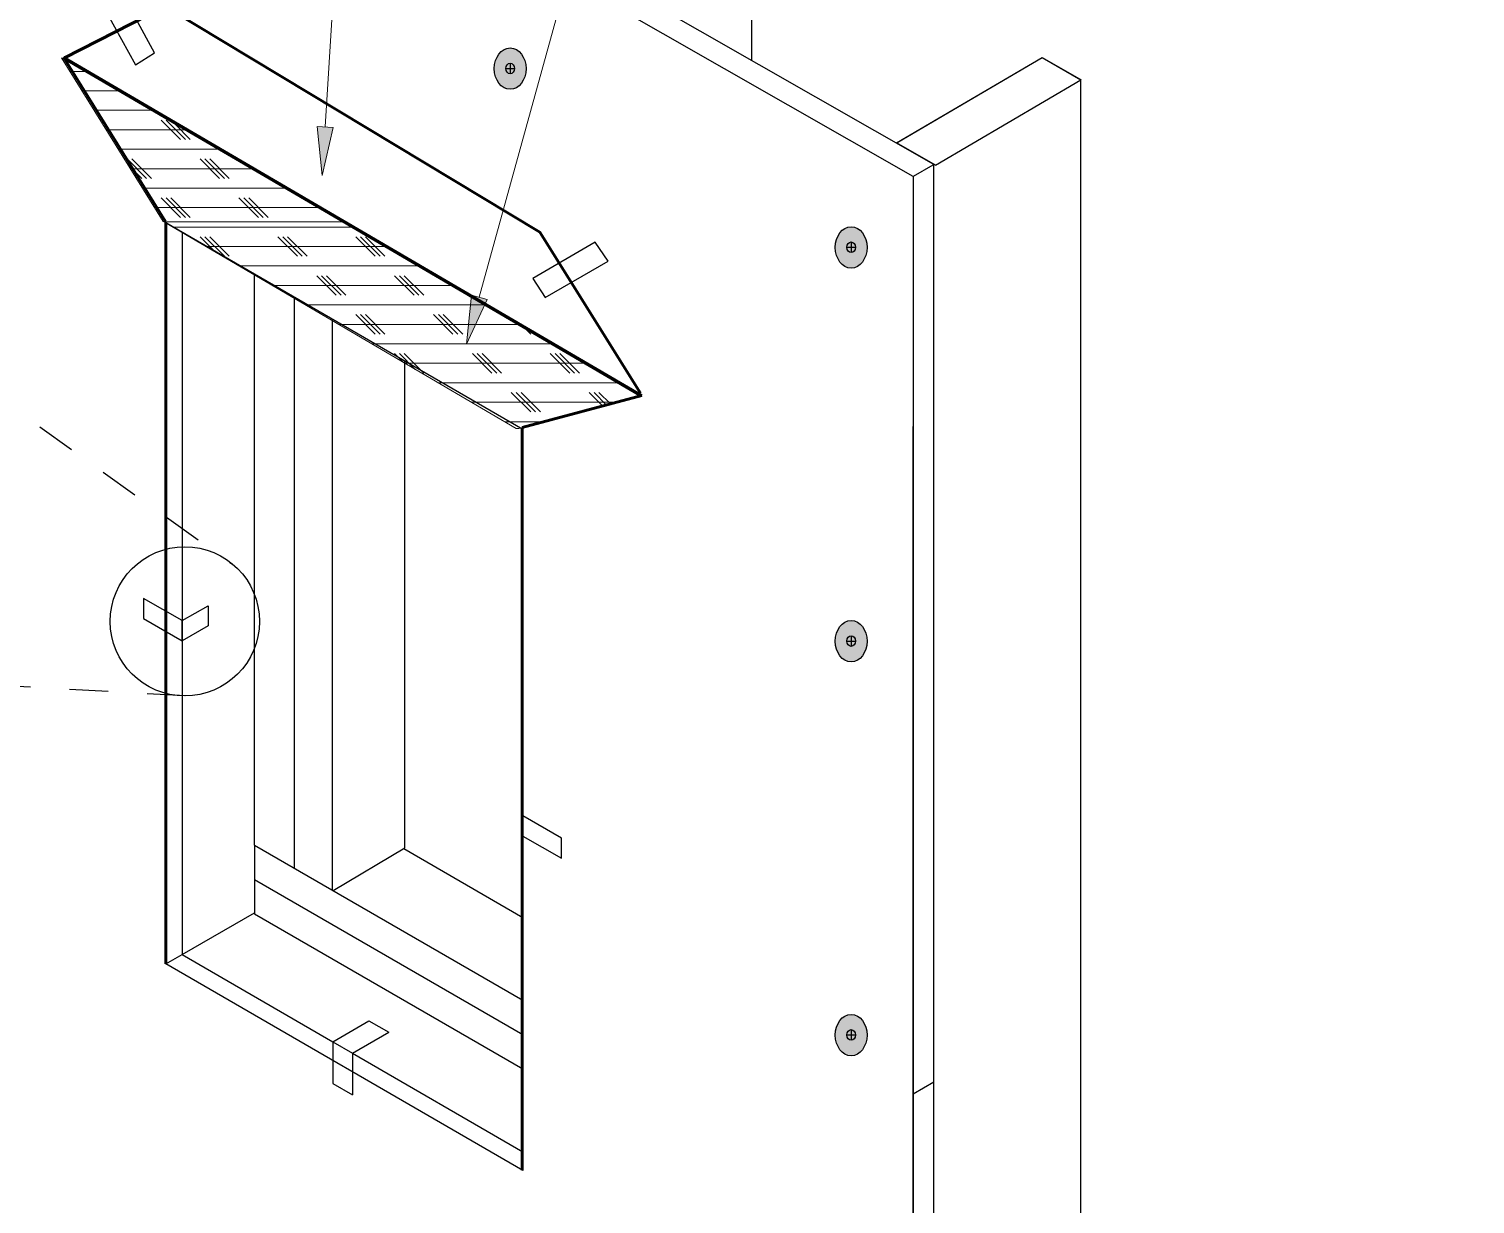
# Model space of a CAD drawing. Header units: inches. Extents: x -22 to 84, y -21 to 19.
# Drawn here: x -12.641 to -7.995, y -2.365 to 1.408 of the extents above; entities that cross this region are included whole.
import ezdxf

# ---------------------------------------------------------------- set-up
doc = ezdxf.new("R2010")
doc.units = ezdxf.units.IN
doc.header["$MEASUREMENT"] = 0
doc.linetypes.add('AI-Linetype-14', pattern=[0.25, 0.125, -0.125])
doc.linetypes.add('AI-Linetype-15', pattern=[0.25, 0.125, -0.125])
for name, color, linetype, lineweight in [('.ATI-HATCH', 7, 'Continuous', 0), ('.ATI-TEXT', 7, 'Continuous', 0), ('G-ANNO-TTLB', 7, 'Continuous', 0), ('TYVEK', 7, 'Continuous', 0)]:
    doc.layers.add(name, color=color, linetype=linetype, lineweight=lineweight)

# ---------------------------------------------------------------- blocks, each defined once
blk = doc.blocks.new('Block_287')
at = {"layer": '.ATI-HATCH'}
for points, knots in [([(-12.5365, 1.3156), (-12.5365, 1.3156), (-12.209, 0.7896), (-12.209, 0.7896), (-12.209, 0.7896), (-12.207, 0.7885), (-12.207, 0.7885), (-12.207, 0.7885), (-11.6348, 0.7885), (-11.6348, 0.7885), (-11.6348, 0.7885), (-12.5365, 1.3156), (-12.5365, 1.3156)], [0, 0, 0, 0, 1, 1, 1, 2, 2, 2, 3, 3, 3, 4, 4, 4, 4]), ([(-11.6348, 0.7885), (-11.6348, 0.7885), (-12.1998, 0.7885), (-12.1998, 0.7885), (-12.1998, 0.7885), (-12.1998, 0.7842), (-12.1998, 0.7842), (-12.1998, 0.7842), (-11.0749, 0.125), (-11.0749, 0.125), (-11.0749, 0.125), (-11.0669, 0.125), (-11.0669, 0.125), (-11.0669, 0.125), (-10.6784, 0.2294), (-10.6784, 0.2294), (-10.6784, 0.2294), (-11.6348, 0.7885), (-11.6348, 0.7885)], [0, 0, 0, 0, 1, 1, 1, 2, 2, 2, 3, 3, 3, 4, 4, 4, 5, 5, 5, 6, 6, 6, 6])]:
    blk.add_open_spline(points, degree=3, knots=knots, dxfattribs=at)
at = {"layer": '.ATI-HATCH', "color": 243, "lineweight": 0, "true_color": 0xcc667f}
for points in [[(-12.5095, 1.2722), (-12.5095, 1.2722), (-12.4622, 1.2722), (-12.4622, 1.2722)], [(-12.4706, 1.2097), (-12.4706, 1.2097), (-12.3553, 1.2097), (-12.3553, 1.2097)], [(-12.4316, 1.1472), (-12.4316, 1.1472), (-12.2484, 1.1472), (-12.2484, 1.1472)], [(-12.1534, 1.0534), (-12.1534, 1.0534), (-12.2159, 1.1159), (-12.2159, 1.1159)], [(-12.1378, 1.0534), (-12.1378, 1.0534), (-12.2003, 1.1159), (-12.2003, 1.1159)], [(-12.3927, 1.0847), (-12.3927, 1.0847), (-12.1415, 1.0847), (-12.1415, 1.0847)], [(-12.1222, 1.0534), (-12.1222, 1.0534), (-12.1702, 1.1014), (-12.1702, 1.1014)], [(-12.3722, 1.0534), (-12.3722, 1.0534), (-12.3751, 1.0563), (-12.3751, 1.0563)], [(-12.3538, 1.0222), (-12.3538, 1.0222), (-12.0346, 1.0222), (-12.0346, 1.0222)], [(-12.2628, 0.9284), (-12.2628, 0.9284), (-12.3253, 0.9909), (-12.3253, 0.9909)], [(-12.2472, 0.9284), (-12.2472, 0.9284), (-12.3097, 0.9909), (-12.3097, 0.9909)], [(-12.0284, 0.9284), (-12.0284, 0.9284), (-12.0909, 0.9909), (-12.0909, 0.9909)], [(-12.0128, 0.9284), (-12.0128, 0.9284), (-12.0753, 0.9909), (-12.0753, 0.9909)], [(-11.9972, 0.9284), (-11.9972, 0.9284), (-12.0597, 0.9909), (-12.0597, 0.9909)], [(-12.2784, 0.9284), (-12.2784, 0.9284), (-12.3235, 0.9735), (-12.3235, 0.9735)], [(-12.3149, 0.9597), (-12.3149, 0.9597), (-11.9277, 0.9597), (-11.9277, 0.9597)], [(-12.2759, 0.8972), (-12.2759, 0.8972), (-11.8207, 0.8972), (-11.8207, 0.8972)], [(-12.1534, 0.8034), (-12.1534, 0.8034), (-12.2159, 0.8659), (-12.2159, 0.8659)], [(-12.1378, 0.8034), (-12.1378, 0.8034), (-12.2003, 0.8659), (-12.2003, 0.8659)], [(-12.1222, 0.8034), (-12.1222, 0.8034), (-12.1847, 0.8659), (-12.1847, 0.8659)], [(-11.9034, 0.8034), (-11.9034, 0.8034), (-11.9659, 0.8659), (-11.9659, 0.8659)], [(-11.8878, 0.8034), (-11.8878, 0.8034), (-11.9503, 0.8659), (-11.9503, 0.8659)], [(-11.8722, 0.8034), (-11.8722, 0.8034), (-11.9347, 0.8659), (-11.9347, 0.8659)], [(-12.237, 0.8347), (-12.237, 0.8347), (-11.7138, 0.8347), (-11.7138, 0.8347)], [(-12.1792, 0.7722), (-12.1792, 0.7722), (-11.6069, 0.7722), (-11.6069, 0.7722)], [(-12.0414, 0.6914), (-12.0414, 0.6914), (-12.0909, 0.7409), (-12.0909, 0.7409)], [(-12.0128, 0.6784), (-12.0128, 0.6784), (-12.0753, 0.7409), (-12.0753, 0.7409)], [(-12.0726, 0.7097), (-12.0726, 0.7097), (-11.5, 0.7097), (-11.5, 0.7097)], [(-11.9972, 0.6784), (-11.9972, 0.6784), (-12.0597, 0.7409), (-12.0597, 0.7409)], [(-11.7784, 0.6784), (-11.7784, 0.6784), (-11.8409, 0.7409), (-11.8409, 0.7409)], [(-11.7628, 0.6784), (-11.7628, 0.6784), (-11.8253, 0.7409), (-11.8253, 0.7409)], [(-11.7472, 0.6784), (-11.7472, 0.6784), (-11.8097, 0.7409), (-11.8097, 0.7409)], [(-11.5284, 0.6784), (-11.5284, 0.6784), (-11.5909, 0.7409), (-11.5909, 0.7409)], [(-11.5128, 0.6784), (-11.5128, 0.6784), (-11.5753, 0.7409), (-11.5753, 0.7409)], [(-11.4972, 0.6784), (-11.4972, 0.6784), (-11.5597, 0.7409), (-11.5597, 0.7409)], [(-11.9659, 0.6472), (-11.9659, 0.6472), (-11.3931, 0.6472), (-11.3931, 0.6472)], [(-11.6534, 0.5534), (-11.6534, 0.5534), (-11.7159, 0.6159), (-11.7159, 0.6159)], [(-11.6378, 0.5534), (-11.6378, 0.5534), (-11.7003, 0.6159), (-11.7003, 0.6159)], [(-11.6222, 0.5534), (-11.6222, 0.5534), (-11.6847, 0.6159), (-11.6847, 0.6159)], [(-11.4034, 0.5534), (-11.4034, 0.5534), (-11.4659, 0.6159), (-11.4659, 0.6159)], [(-11.3878, 0.5534), (-11.3878, 0.5534), (-11.4503, 0.6159), (-11.4503, 0.6159)], [(-11.3722, 0.5534), (-11.3722, 0.5534), (-11.4347, 0.6159), (-11.4347, 0.6159)], [(-11.8593, 0.5847), (-11.8593, 0.5847), (-11.2861, 0.5847), (-11.2861, 0.5847)], [(-11.7526, 0.5222), (-11.7526, 0.5222), (-11.1792, 0.5222), (-11.1792, 0.5222)], [(-11.5284, 0.4284), (-11.5284, 0.4284), (-11.5909, 0.4909), (-11.5909, 0.4909)], [(-11.5128, 0.4284), (-11.5128, 0.4284), (-11.5753, 0.4909), (-11.5753, 0.4909)], [(-11.4972, 0.4284), (-11.4972, 0.4284), (-11.5597, 0.4909), (-11.5597, 0.4909)], [(-11.2784, 0.4284), (-11.2784, 0.4284), (-11.3409, 0.4909), (-11.3409, 0.4909)], [(-11.2628, 0.4284), (-11.2628, 0.4284), (-11.3253, 0.4909), (-11.3253, 0.4909)], [(-11.2472, 0.4284), (-11.2472, 0.4284), (-11.3097, 0.4909), (-11.3097, 0.4909)], [(-11.646, 0.4597), (-11.646, 0.4597), (-11.0723, 0.4597), (-11.0723, 0.4597)], [(-11.0284, 0.4284), (-11.0284, 0.4284), (-11.0419, 0.4419), (-11.0419, 0.4419)], [(-11.5393, 0.3972), (-11.5393, 0.3972), (-10.9654, 0.3972), (-10.9654, 0.3972)], [(-11.4374, 0.3374), (-11.4374, 0.3374), (-11.4659, 0.3659), (-11.4659, 0.3659)], [(-11.3997, 0.3153), (-11.3997, 0.3153), (-11.4503, 0.3659), (-11.4503, 0.3659)], [(-11.3722, 0.3034), (-11.3722, 0.3034), (-11.4347, 0.3659), (-11.4347, 0.3659)], [(-11.4327, 0.3347), (-11.4327, 0.3347), (-10.8585, 0.3347), (-10.8585, 0.3347)], [(-11.1534, 0.3034), (-11.1534, 0.3034), (-11.2159, 0.3659), (-11.2159, 0.3659)], [(-11.1378, 0.3034), (-11.1378, 0.3034), (-11.2003, 0.3659), (-11.2003, 0.3659)], [(-11.1222, 0.3034), (-11.1222, 0.3034), (-11.1847, 0.3659), (-11.1847, 0.3659)], [(-10.9034, 0.3034), (-10.9034, 0.3034), (-10.9659, 0.3659), (-10.9659, 0.3659)], [(-10.8878, 0.3034), (-10.8878, 0.3034), (-10.9503, 0.3659), (-10.9503, 0.3659)], [(-10.8722, 0.3034), (-10.8722, 0.3034), (-10.9347, 0.3659), (-10.9347, 0.3659)], [(-11.3261, 0.2722), (-11.3261, 0.2722), (-10.7515, 0.2722), (-10.7515, 0.2722)], [(-11.0284, 0.1784), (-11.0284, 0.1784), (-11.0909, 0.2409), (-11.0909, 0.2409)], [(-11.0128, 0.1784), (-11.0128, 0.1784), (-11.0753, 0.2409), (-11.0753, 0.2409)], [(-10.9972, 0.1784), (-10.9972, 0.1784), (-11.0597, 0.2409), (-11.0597, 0.2409)], [(-10.7974, 0.1974), (-10.7974, 0.1974), (-10.8409, 0.2409), (-10.8409, 0.2409)], [(-10.7851, 0.2007), (-10.7851, 0.2007), (-10.8253, 0.2409), (-10.8253, 0.2409)], [(-10.7728, 0.204), (-10.7728, 0.204), (-10.8097, 0.2409), (-10.8097, 0.2409)], [(-11.2194, 0.2097), (-11.2194, 0.2097), (-10.7517, 0.2097), (-10.7517, 0.2097)], [(-11.1128, 0.1472), (-11.1128, 0.1472), (-10.9843, 0.1472), (-10.9843, 0.1472)]]:
    blk.add_open_spline(points, degree=3, dxfattribs=at)

msp = doc.modelspace()

# ---------------------------------------------------------------- hatches: boundary and pattern name
at = {"layer": '.ATI-TEXT', "true_color": 0x000000, "transparency": 33554687}
h = msp.add_hatch(color=18, dxfattribs=at)
h.dxf.hatch_style = 2
h.paths.add_polyline_path([(-11.6628, 1.0924), (-11.6982, 0.938), (-11.7148, 1.0956)])
h = msp.add_hatch(color=18, dxfattribs=at)
h.dxf.hatch_style = 2
h.paths.add_polyline_path([(-11.1688, 0.5399), (-11.2354, 0.3962), (-11.219, 0.5537)])
at = {"layer": 'G-ANNO-TTLB', "true_color": 0xff00ff, "transparency": 33554687}
h = msp.add_hatch(color=6, dxfattribs=at)
edge = h.paths.add_edge_path()
edge.add_spline(control_points=[(19.9156, -15.0652), (19.9156, -15.0652), (-20.7721, -15.0652), (-20.7721, -15.0652), (-20.7721, -15.0652), (-20.7721, 19.0598), (-20.7721, 19.0598), (-20.7721, 19.0598), (19.9156, 19.0598), (19.9156, 19.0598), (19.9156, 19.0598), (19.9156, -15.0652), (19.9156, -15.0652)], knot_values=[0, 0, 0, 0, 1, 1, 1, 2, 2, 2, 3, 3, 3, 4, 4, 4, 4], degree=3, periodic=0)
edge = h.paths.add_edge_path()
edge.add_spline(control_points=[(-20.6471, 18.9348), (-20.6471, 18.9348), (-20.6471, -14.9402), (-20.6471, -14.9402), (-20.6471, -14.9402), (19.7906, -14.9402), (19.7906, -14.9402), (19.7906, -14.9402), (19.7906, 18.9348), (19.7906, 18.9348), (19.7906, 18.9348), (-20.6471, 18.9348), (-20.6471, 18.9348)], knot_values=[0, 0, 0, 0, 1, 1, 1, 2, 2, 2, 3, 3, 3, 4, 4, 4, 4], degree=3, periodic=0)
edge.add_line((-20.6471, 18.9348), (-20.6471, 18.9348))
at = {"layer": 'TYVEK', "true_color": 0x003b71, "transparency": 33554687}
h = msp.add_hatch(color=156, dxfattribs=at)
h.dxf.hatch_style = 2
edge = h.paths.add_edge_path()
edge.add_ellipse((-11.0946, 1.2809), major_axis=(0, 0.0664), ratio=0.766948, start_angle=0, end_angle=360)
h = msp.add_hatch(color=156, dxfattribs=at)
h.dxf.hatch_style = 2
edge = h.paths.add_edge_path()
edge.add_ellipse((-9.9991, 0.7068), major_axis=(0, 0.0664), ratio=0.766948, start_angle=0, end_angle=360)
h = msp.add_hatch(color=156, dxfattribs=at)
h.dxf.hatch_style = 2
edge = h.paths.add_edge_path()
edge.add_ellipse((-9.9991, -0.5578), major_axis=(0, 0.0664), ratio=0.766948, start_angle=0, end_angle=360)
h = msp.add_hatch(color=156, dxfattribs=at)
h.dxf.hatch_style = 2
edge = h.paths.add_edge_path()
edge.add_ellipse((-9.9991, -1.8227), major_axis=(0, 0.0664), ratio=0.766948, start_angle=0, end_angle=360)

# ---------------------------------------------------------------- linework, layer by layer
at = {"layer": '.ATI-TEXT', "color": 18, "lineweight": 0, "true_color": 0x000000}
for p, q in [((-11.6888, 1.094), (-11.5842, 2.8206)), ((-11.1939, 0.5468), (-10.8013, 1.9709))]:
    msp.add_line(p, q, dxfattribs=at)
at = {"layer": '.ATI-TEXT'}
for points in [[(-11.6628, 1.0924), (-11.6982, 0.938), (-11.7148, 1.0956), (-11.7148, 1.0956)], [(-11.1688, 0.5399), (-11.2354, 0.3962), (-11.219, 0.5537), (-11.219, 0.5537)]]:
    msp.add_lwpolyline(points, close=True, dxfattribs=at)
at = {"layer": 'G-ANNO-TTLB'}
for points in [[(19.9156, -15.0652), (19.9156, -15.0652), (-20.7721, -15.0652), (-20.7721, -15.0652), (-20.7721, -15.0652), (-20.7721, 19.0598), (-20.7721, 19.0598), (-20.7721, 19.0598), (19.9156, 19.0598), (19.9156, 19.0598), (19.9156, 19.0598), (19.9156, -15.0652), (19.9156, -15.0652)], [(-20.6471, 18.9348), (-20.6471, 18.9348), (-20.6471, -14.9402), (-20.6471, -14.9402), (-20.6471, -14.9402), (19.7906, -14.9402), (19.7906, -14.9402), (19.7906, -14.9402), (19.7906, 18.9348), (19.7906, 18.9348), (19.7906, 18.9348), (-20.6471, 18.9348), (-20.6471, 18.9348)]]:
    msp.add_open_spline(points, degree=3, knots=[0, 0, 0, 0, 1, 1, 1, 2, 2, 2, 3, 3, 3, 4, 4, 4, 4], dxfattribs=at)
at = {"layer": 'TYVEK', "color": 33, "lineweight": 25, "true_color": 0xcc9966}
for p, q in [((-9.7332, 0.9729), (-13.4664, 3.1047)), ((-9.7367, 0.9709), (-9.8, 0.9343)), ((-9.7332, -4.921), (-9.7332, 0.9729)), ((-12.1485, 0.7562), (-12.1485, -1.5642)), ((-12.1482, -0.5562), (-12.1482, -0.4915)), ((-11.0537, -1.119), (-11.0537, -1.1837)), ((-12.2006, -1.594), (-12.1485, -1.5642)), ((-12.1485, -1.5642), (-11.6647, -1.844)), ((-11.6011, -1.8809), (-11.0537, -2.1975)), ((-9.7332, -1.974), (-9.8, -2.0127))]:
    msp.add_line(p, q, dxfattribs=at)
at = {"layer": 'TYVEK', "color": 18, "lineweight": 25, "true_color": 0x000000}
for p, q in [((-9.8, 0.9343), (-13.5332, 3.066)), ((-9.8, 0.9343), (-9.8, -4.9596)), ((-9.8, -4.9596), (-9.8, 0.1319))]:
    msp.add_line(p, q, dxfattribs=at)
at = {"layer": 'TYVEK', "color": 165, "lineweight": 25, "true_color": 0x4c5f99}
for p, q in [((-10.3198, 1.8496), (-10.3198, 1.309)), ((-9.8495, 1.0448), (-9.3855, 1.3166)), ((-9.3855, 1.3166), (-9.2609, 1.2446)), ((-9.7281, 0.9711), (-9.2609, 1.2446)), ((-9.2611, -4.6511), (-9.2611, 1.2428)), ((-11.9159, -1.2133), (-11.9159, 0.6217)), ((-11.788, -1.2866), (-11.788, 0.5477)), ((-11.6664, 0.4773), (-11.6664, -1.2859)), ((-11.6659, -1.3566), (-11.6659, 0.4771)), ((-11.4326, -1.2216), (-11.4326, 0.3421)), ((-11.9159, -1.2133), (-11.9159, -1.3233)), ((-11.9159, -1.2133), (-11.0537, -1.7107)), ((-11.663, -1.3583), (-11.4326, -1.2216)), ((-11.4366, -1.224), (-11.0537, -1.4449)), ((-11.9159, -1.3233), (-11.9159, -1.4333)), ((-11.9159, -1.3233), (-11.0537, -1.8207)), ((-12.1485, -1.5642), (-11.9159, -1.43)), ((-11.9159, -1.4333), (-11.0537, -1.9307))]:
    msp.add_line(p, q, dxfattribs=at)
at = {"layer": 'TYVEK', "color": 18, "lineweight": 60, "true_color": 0x000000}
for p, q in [((-10.672, 0.2313), (-12.5302, 1.3175)), ((-12.2019, 0.7903), (-12.5302, 1.3175)), ((-12.2006, -1.594), (-12.2006, 0.7903)), ((-11.0559, 0.1282), (-10.672, 0.2313)), ((-11.0559, -2.2562), (-11.0559, 0.1282))]:
    msp.add_line(p, q, dxfattribs=at)
at = {"layer": 'TYVEK', "color": 18, "linetype": 'AI-Linetype-14', "lineweight": 25, "true_color": 0x000000}
msp.add_line((-14.2354, 1.2899), (-11.9819, -0.3139), dxfattribs=at)
at = {"layer": 'TYVEK', "color": 252, "lineweight": 25, "true_color": 0x848484}
for p, q in [((-11.1081, 1.2813), (-11.081, 1.2813)), ((-11.0946, 1.2985), (-11.0946, 1.2642)), ((-10.0126, 0.7072), (-9.9855, 0.7072)), ((-9.9991, 0.7244), (-9.9991, 0.6901)), ((-10.0126, -0.5573), (-9.9855, -0.5573)), ((-9.9991, -0.5402), (-9.9991, -0.5745)), ((-9.9991, -1.8052), (-9.9991, -1.8395)), ((-10.0126, -1.8223), (-9.9855, -1.8223))]:
    msp.add_line(p, q, dxfattribs=at)
at = {"layer": 'TYVEK', "color": 2, "lineweight": 25, "true_color": 0xf5eb12}
for p, q in [((-12.1482, -0.4915), (-12.2725, -0.4203)), ((-12.2725, -0.4203), (-12.2725, -0.4849)), ((-12.1482, -0.4915), (-12.0653, -0.444)), ((-12.0653, -0.444), (-12.0653, -0.5087)), ((-12.2725, -0.4849), (-12.1482, -0.5562)), ((-12.1482, -0.5562), (-12.1482, -0.4915)), ((-12.0653, -0.5087), (-12.1482, -0.5562)), ((-10.9293, -1.1903), (-11.0537, -1.119)), ((-11.0537, -1.1837), (-10.9293, -1.255)), ((-10.9293, -1.255), (-10.9293, -1.1903)), ((-11.6649, -1.8442), (-11.5483, -1.7767)), ((-11.5483, -1.7767), (-11.4844, -1.8134)), ((-11.6647, -1.844), (-11.6649, -1.9778)), ((-11.6647, -1.844), (-11.6011, -1.8809)), ((-11.6011, -1.8809), (-11.4844, -1.8134)), ((-11.6011, -1.8809), (-11.4844, -1.8134)), ((-11.6011, -1.8809), (-11.6011, -2.0146)), ((-11.6649, -1.9778), (-11.6011, -2.0146))]:
    msp.add_line(p, q, dxfattribs=at)
at = {"layer": 'TYVEK', "color": 18, "linetype": 'AI-Linetype-15', "lineweight": 25, "true_color": 0x000000}
msp.add_line((-12.1365, -0.7336), (-14.8908, -0.5798), dxfattribs=at)
at = {"layer": 'TYVEK', "color": 2, "lineweight": 25, "true_color": 0xf5eb12}
for points in [[(-12.2368, 1.3312), (-12.3491, 1.5367), (-12.4109, 1.4963), (-12.2986, 1.2929)], [(-10.9826, 0.5458), (-10.7795, 0.6626), (-10.8213, 0.7235), (-11.0222, 0.6068)]]:
    msp.add_lwpolyline(points, close=True, dxfattribs=at)
at = {"layer": 'TYVEK', "color": 18, "lineweight": 60, "true_color": 0x000000}
msp.add_lwpolyline([(-10.6756, 0.239), (-10.9995, 0.7555), (-12.2032, 1.4806), (-12.5266, 1.316)], dxfattribs=at)
at = {"layer": 'TYVEK', "color": 165, "lineweight": 25, "true_color": 0x4c5f99}
msp.add_lwpolyline([(-9.728, 0.9711), (-9.853, 1.0428), (-9.3857, 1.3164), (-9.2607, 1.2447)], dxfattribs=at)
at = {"layer": 'TYVEK', "color": 18, "lineweight": 25, "true_color": 0x000000}
msp.add_lwpolyline([(-12.2006, 0.7864), (-11.0537, 0.1229), (-11.0537, -2.2575), (-12.2006, -1.594)], close=True, dxfattribs=at)
msp.add_circle((-12.1398, -0.4941), 0.2396, dxfattribs=at)
for centre in [(-11.0946, 1.2809), (-9.9991, 0.7068), (-9.9991, -0.5578), (-9.9991, -1.8227)]:
    msp.add_ellipse(centre, major_axis=(0, 0.0664), ratio=0.766948, dxfattribs=at)
at = {"layer": 'TYVEK', "color": 252, "lineweight": 25, "true_color": 0x848484}
for centre in [(-11.0946, 1.2813), (-9.9991, 0.7072), (-9.9991, -0.5573), (-9.9991, -1.8223)]:
    msp.add_ellipse(centre, major_axis=(0, 0.0171), ratio=0.788846, dxfattribs=at)

# ---------------------------------------------------------------- block references
at = {"layer": '.ATI-HATCH'}
msp.add_blockref('Block_287', (0, 0), dxfattribs=at)

doc.saveas('drawing.dxf')
